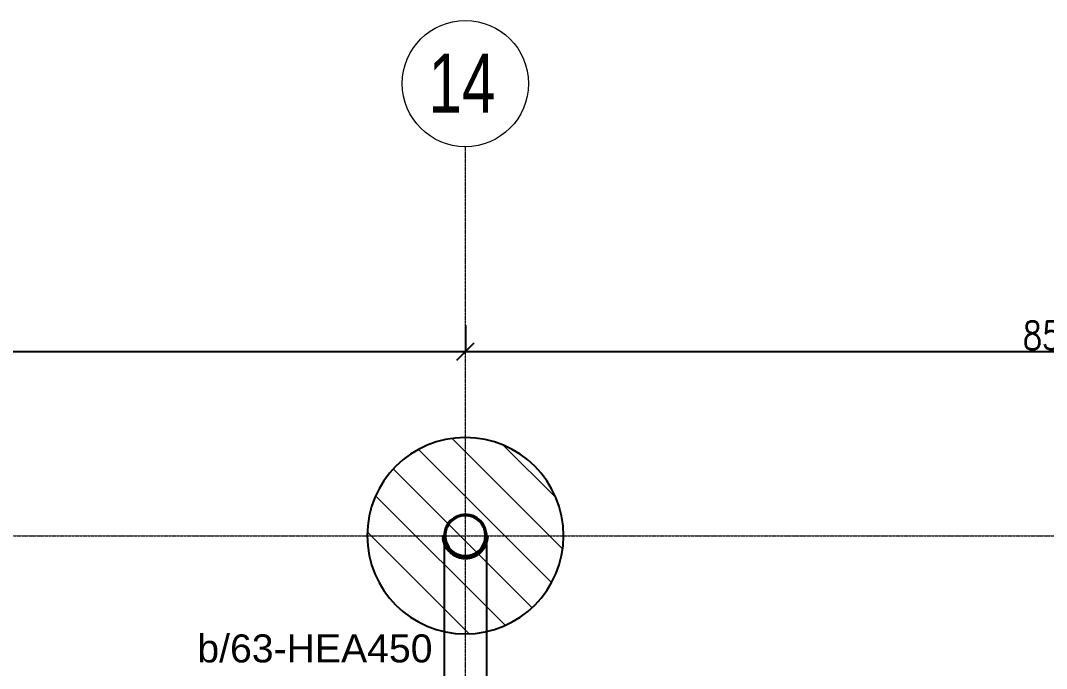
# Model space of a CAD drawing. Extents: x 7536 to 102814, y -9868 to 35131.
# Drawn here: x 78160 to 85477, y 30509 to 35131 of the extents above; entities that cross this region are included whole.
import ezdxf
from ezdxf.enums import TextEntityAlignment as Align

# ---------------------------------------------------------------- set-up
doc = ezdxf.new("R2010")
doc.units = 0
doc.header["$LTSCALE"] = 0.4
doc.linetypes.add('DXK_LINE_DOT2', pattern=[3.9198, 1.9599, -1.9599])
doc.linetypes.add('Grid Line', pattern=[3.33375, 1.905, -0.47625, 0.47625, -0.47625])
doc.layers.get('0').update_dxf_attribs({"color": 255})
doc.layers.add('COTAS', color=8, linetype='Continuous')
doc.layers.add('VIGAS', color=8, linetype='Continuous')
for name, color, linetype, lineweight in [('E_COLUMNAS', 1, 'Continuous', 18), ('E_COLUMNAS-1', 1, 'Continuous', 25), ('E_EJES', 8, 'Continuous', 9), ('E_EJES-1', 8, 'Grid Line', 9), ('E_TEXTO', 3, 'Continuous', 9)]:
    doc.layers.add(name, color=color, linetype=linetype, lineweight=lineweight)
doc.styles.add('CNI_COTAS', font='romans.shx', dxfattribs={"width": 0.8})
doc.styles.add('Swis721 LtCn BT', font='swisscl.ttf', dxfattribs={"height": 0.42})
doc.styles.add('VERDANA', font='arial.ttf')
doc.dimstyles.new('1.5', dxfattribs={"dimscale": 0, "dimtxt": 200, "dimasz": 120, "dimexe": 4, "dimexo": 4, "dimgap": 15, "dimtad": 1, "dimdec": 0, "dimzin": 4, "dimdsep": 46, "dimtxsty": 'CNI_COTAS', "dimblk": 'OBLIQUE', "dimcen": -0.09, "dimclrd": 256, "dimclrt": 3, "dimadec": 0, "dimazin": 0, "dimtfac": 1, "dimtdec": 0, "dimtmove": 2, "dimatfit": 0, "dimldrblk": 'OBLIQUE', "dimfxl": 0.05, "dimtolj": 1, "dimtzin": 0, "dimarcsym": 0})

# ---------------------------------------------------------------- blocks, each defined once
blk = doc.blocks.new('Grid - CNI_NOMBRE EJES-372759-_6_00m_N_E_-NIVEL-2 DOC')
at = {"layer": 'E_EJES'}
blk.add_circle((0, 0), 0.003, dxfattribs=at)
blk = doc.blocks.new('_Oblique')
at = {"color": 0, "linetype": 'ByBlock', "lineweight": -2}
blk.add_line((-0.5, -0.5), (0.5, 0.5), dxfattribs=at)
blk = doc.blocks.new('*D106')
at = {"layer": 'COTAS', "lineweight": -2, "transparency": 16777216}
blk.add_line((72832.4, 32769), (81332.4, 32769), dxfattribs=at)
at = {"layer": 'Defpoints', "color": 0, "transparency": 16777216}
for p in [(72832.4, 32769), (81332.4, 32769), (81332.4, 32769)]:
    blk.add_point(p, dxfattribs=at)
at = {"layer": 'COTAS', "lineweight": -2, "transparency": 16777216, "xscale": 120, "yscale": 120, "zscale": 120, "rotation": 180}
blk.add_blockref('_Oblique', (72832.4, 32769), dxfattribs=at)
at = {"layer": 'COTAS', "lineweight": -2, "transparency": 16777216, "xscale": 120, "yscale": 120, "zscale": 120}
blk.add_blockref('_Oblique', (81332.4, 32769), dxfattribs=at)
at = {"layer": 'COTAS', "color": 3, "transparency": 16777216, "insert": (77082.4, 32884), "char_height": 200, "attachment_point": 5, "style": 'CNI_COTAS'}
blk.add_mtext('\\A1;8500', dxfattribs=at)
blk = doc.blocks.new('*D107')
at = {"layer": 'COTAS', "color": 0, "lineweight": -2, "transparency": 16777216}
for p, q in [((81332.4, 32956.3), (81332.4, 32765)), ((89832.4, 32962.3), (89832.4, 32765))]:
    blk.add_line(p, q, dxfattribs=at)
at = {"layer": 'COTAS', "lineweight": -2, "transparency": 16777216}
blk.add_line((81332.4, 32769), (89832.4, 32769), dxfattribs=at)
at = {"layer": 'Defpoints', "color": 0, "transparency": 16777216}
for p in [(81332.4, 32960.3), (89832.4, 32966.3), (89832.4, 32769)]:
    blk.add_point(p, dxfattribs=at)
at = {"layer": 'COTAS', "lineweight": -2, "transparency": 16777216, "xscale": 120, "yscale": 120, "zscale": 120, "rotation": 180}
blk.add_blockref('_Oblique', (81332.4, 32769), dxfattribs=at)
at = {"layer": 'COTAS', "lineweight": -2, "transparency": 16777216, "xscale": 120, "yscale": 120, "zscale": 120}
blk.add_blockref('_Oblique', (89832.4, 32769), dxfattribs=at)
at = {"layer": 'COTAS', "color": 3, "transparency": 16777216, "insert": (85582.4, 32884), "char_height": 200, "attachment_point": 5, "style": 'CNI_COTAS'}
blk.add_mtext('\\A1;8500', dxfattribs=at)

msp = doc.modelspace()

# ---------------------------------------------------------------- hatches: boundary and pattern name
at = {"layer": 'E_COLUMNAS'}
h = msp.add_hatch(dxfattribs=at)
h.set_pattern_fill('FP_1', color=256, scale=1000, style=0, pattern_type=2)
h.set_pattern_definition([(135, (95994.46, -134706.76), (-159.09903, -159.09903), [])])
h.paths.add_polyline_path([(81332.4, 30755.7), (81423.7, 30761.7), (81513.5, 30779.5), (81600.2, 30808.9), (81682.4, 30849.4), (81758.5, 30900.3), (81827.3, 30960.7), (81887.7, 31029.5), (81938.6, 31105.7), (81979.1, 31187.8), (82008.5, 31274.5), (82026.4, 31364.3), (82032.4, 31455.7), (82026.4, 31547), (82008.5, 31636.8), (81979.1, 31723.5), (81938.6, 31805.7), (81887.7, 31881.8), (81827.3, 31950.6), (81758.5, 32011), (81682.4, 32061.9), (81600.2, 32102.4), (81513.5, 32131.8), (81423.7, 32149.7), (81332.4, 32155.7), (81241, 32149.7), (81151.2, 32131.8), (81064.5, 32102.4), (80982.4, 32061.9), (80906.2, 32011), (80837.4, 31950.6), (80777, 31881.8), (80726.1, 31805.7), (80685.6, 31723.5), (80656.2, 31636.8), (80638.4, 31547), (80632.4, 31455.7), (80638.4, 31364.3), (80656.2, 31274.5), (80685.6, 31187.8), (80726.1, 31105.7), (80777, 31029.5), (80837.4, 30960.7), (80906.2, 30900.3), (80982.4, 30849.4), (81064.5, 30808.9), (81151.2, 30779.5), (81245, 30761.4)])

# ---------------------------------------------------------------- linework, layer by layer
at = {"color": 2, "linetype": 'Continuous'}
for points in [[(81481.9, 31485.4, 1), (81182.8, 31425.9, 1)], [(81472.1, 31427.9, 1), (81192.6, 31483.5, 1)]]:
    msp.add_lwpolyline(points, format="xyb", close=True, dxfattribs=at)
at = {"color": 1, "linetype": 'DXK_LINE_DOT2'}
msp.add_arc((81332.4, 31455.7), 162.5, 213.75006, 326.25006, dxfattribs=at)
at = {"layer": 'E_COLUMNAS-1'}
for start, end in [(0, 180), (180, 0)]:
    msp.add_arc((81332.4, 31455.7), 700, start, end, dxfattribs=at)
at = {"layer": 'E_EJES-1'}
for p, q in [((81332.4, 3740.4), (81332.4, 34230.5)), ((8436, 31455.7), (101914.5, 31455.7))]:
    msp.add_line(p, q, dxfattribs=at)
at = {"layer": 'VIGAS'}
for p, q in [((81180, 31454.6), (81170, 31453.6)), ((81170, 31453.6), (81171.7, 31436.7)), ((81172.1, 31433.4), (81171.7, 31436.7)), ((81174.9, 31418.3), (81172.1, 31433.4)), ((81176, 31413.9), (81174.9, 31418.3)), ((81180.1, 31400.3), (81176, 31413.9)), ((81181.6, 31437.7), (81180, 31454.6)), ((81182.4, 31394.5), (81180.1, 31400.3)), ((81182, 31435.2), (81181.6, 31437.7)), ((81184.7, 31420.1), (81182, 31435.2)), ((81188.8, 31381.1), (81182.4, 31394.5)), ((81182.4, 31393.5), (81182.4, 30772.2)), ((81182.4, 31393.5), (81188.1, 31382.6)), ((81185.5, 31416.8), (81184.7, 31420.1)), ((81189.7, 31403.2), (81185.5, 31416.8)), ((81191.4, 31398.9), (81189.7, 31403.2)), ((81197.8, 31385.5), (81191.4, 31398.9)), ((81466.9, 31385.5), (81473.3, 31398.9)), ((81473.3, 31398.9), (81475, 31403.2)), ((81475, 31403.2), (81479.2, 31416.8)), ((81475.8, 31381), (81482.5, 31393.5)), ((81475.9, 31381.1), (81482.4, 31394.5)), ((81476.6, 31382.6), (81482.4, 31393.5)), ((81479.2, 31416.8), (81480, 31420.1)), ((81480, 31420.1), (81482.7, 31435.2)), ((81482.4, 31394.5), (81484.6, 31400.3)), ((81482.5, 31393.5), (81482.4, 30772.2)), ((81482.4, 31393.2), (81482.4, 31393.5)), ((81482.4, 31393.5), (81482.5, 31393.5)), ((81482.4, 31393.2), (81482.4, 31393.5)), ((81482.7, 31435.2), (81483.1, 31437.7)), ((81483.1, 31437.7), (81484.8, 31454.6)), ((81484.6, 31400.3), (81488.7, 31413.9)), ((81484.8, 31454.6), (81494.7, 31453.6)), ((81488.7, 31413.9), (81489.8, 31418.3)), ((81489.8, 31418.3), (81492.6, 31433.4)), ((81492.6, 31433.4), (81493, 31436.7)), ((81493, 31436.7), (81494.7, 31453.6)), ((81188.1, 31382.6), (81197.2, 31365.4)), ((81190.2, 31378.6), (81188.8, 31381.1)), ((81197.5, 31365.8), (81190.2, 31378.6)), ((81201.3, 31360.4), (81197.5, 31365.8)), ((81198.9, 31383.6), (81197.8, 31385.5)), ((81206.2, 31370.8), (81198.9, 31383.6)), ((81210.3, 31349.4), (81201.3, 31360.4)), ((81209, 31366.7), (81206.2, 31370.8)), ((81218, 31355.7), (81209, 31366.7)), ((81213.1, 31346.3), (81210.3, 31349.4)), ((81213.1, 31346.3), (81224, 31335.5)), ((81220.1, 31353.4), (81218, 31355.7)), ((81220.1, 31353.4), (81231, 31342.7)), ((81224, 31335.5), (81226.8, 31333.1)), ((81226.8, 31333.1), (81237.8, 31324)), ((81231, 31342.7), (81233.1, 31340.8)), ((81233.1, 31340.8), (81244.1, 31331.8)), ((81237.8, 31324), (81243.6, 31320.1)), ((81243.6, 31320.1), (81256.3, 31312.9)), ((81244.1, 31331.8), (81248.5, 31328.8)), ((81248.5, 31328.8), (81261.2, 31321.7)), ((81261.2, 31321.7), (81263.1, 31320.7)), ((81263.1, 31320.7), (81276.7, 31314.3)), ((81388, 31314.3), (81401.6, 31320.7)), ((81401.6, 31320.7), (81403.6, 31321.7)), ((81403.6, 31321.7), (81416.3, 31328.8)), ((81408.5, 31312.9), (81421.2, 31320.1)), ((81416.3, 31328.8), (81420.6, 31331.8)), ((81420.6, 31331.8), (81431.6, 31340.8)), ((81421.2, 31320.1), (81427, 31324)), ((81427, 31324), (81438, 31333.1)), ((81431.6, 31340.8), (81433.7, 31342.7)), ((81433.7, 31342.7), (81444.6, 31353.4)), ((81438, 31333.1), (81440.7, 31335.5)), ((81440.7, 31335.5), (81451.6, 31346.3)), ((81444.6, 31353.4), (81446.7, 31355.7)), ((81446.7, 31355.7), (81455.7, 31366.7)), ((81451.6, 31346.3), (81454.4, 31349.4)), ((81454.4, 31349.4), (81463.4, 31360.4)), ((81455.7, 31366.7), (81458.5, 31370.8)), ((81458.5, 31370.8), (81465.9, 31383.6)), ((81463.4, 31360.4), (81467.2, 31365.8)), ((81465.9, 31383.6), (81466.9, 31385.5)), ((81467.2, 31365.8), (81474.5, 31378.6)), ((81467.5, 31365.4), (81476.6, 31382.6)), ((81467.5, 31365.4), (81475.8, 31381)), ((81474.5, 31378.6), (81475.9, 31381.1)), ((81256.3, 31312.9), (81258.8, 31311.6)), ((81258.8, 31311.6), (81272.4, 31305.2)), ((81272.4, 31305.2), (81277.8, 31303.2)), ((81276.7, 31314.3), (81280.7, 31312.7)), ((81277.8, 31303.2), (81291.5, 31299)), ((81280.7, 31312.7), (81294.4, 31308.6)), ((81291.5, 31299), (81296.3, 31297.9)), ((81294.4, 31308.6), (81298, 31307.7)), ((81296.3, 31297.9), (81311.4, 31295.3)), ((81298, 31307.7), (81313.1, 31305.1)), ((81311.4, 31295.3), (81314.2, 31294.9)), ((81313.1, 31305.1), (81315.2, 31304.9)), ((81314.2, 31294.9), (81328.4, 31293.5)), ((81315.2, 31304.9), (81329.4, 31303.5)), ((81328.4, 31293.5), (81336.3, 31293.5)), ((81329.4, 31303.5), (81335.3, 31303.5)), ((81335.3, 31303.5), (81349.5, 31304.9)), ((81336.3, 31293.5), (81350.5, 31294.9)), ((81349.5, 31304.9), (81351.7, 31305.1)), ((81350.5, 31294.9), (81353.3, 31295.3)), ((81351.7, 31305.1), (81366.7, 31307.7)), ((81353.3, 31295.3), (81368.4, 31297.9)), ((81366.7, 31307.7), (81370.4, 31308.6)), ((81368.4, 31297.9), (81373.3, 31299)), ((81370.4, 31308.6), (81384, 31312.7)), ((81373.3, 31299), (81386.9, 31303.2)), ((81384, 31312.7), (81388, 31314.3)), ((81386.9, 31303.2), (81392.3, 31305.2)), ((81392.3, 31305.2), (81405.9, 31311.6)), ((81405.9, 31311.6), (81408.5, 31312.9)), ((81182.4, 30772.2), (81182.4, 30319)), ((81482.4, 30772.2), (81482.4, 30319))]:
    msp.add_line(p, q, dxfattribs=at)

# ---------------------------------------------------------------- block references
at = {"layer": 'E_EJES', "xscale": 149999.9999999999, "yscale": 149999.9999999999, "zscale": 149999.9999999999}
msp.add_blockref('Grid - CNI_NOMBRE EJES-372759-_6_00m_N_E_-NIVEL-2 DOC', (81332.4, 34680.5), dxfattribs=at)

# ---------------------------------------------------------------- texts
at = {"layer": 'E_EJES', "insert": (81068.9, 34893.1), "char_height": 420, "width": 625.316, "attachment_point": 1, "style": 'Swis721 LtCn BT'}
msp.add_mtext('14', dxfattribs=at)
at = {"layer": 'E_TEXTO', "style": 'VERDANA'}
msp.add_text('b/63-HEA450', height=200, dxfattribs=at).set_placement((80259.6, 30551.9), align=Align.CENTER)

# ---------------------------------------------------------------- dimensions: what is measured, and where the dimension line sits
at = {"layer": 'COTAS'}
for base, p1, p2, picture, middle in [((81332.4, 32769), (72832.4, 32769), (81332.4, 32769), '*D106', (77082.4, 32884)), ((89832.4, 32769), (81332.4, 32960.3), (89832.4, 32966.3), '*D107', (85582.4, 32884))]:
    dim = msp.add_linear_dim(base=base, p1=p1, p2=p2, dimstyle='1.5', override={"dimscale": 1}, dxfattribs=at)
    dim.commit()
    dim.dimension.update_dxf_attribs({"geometry": picture, "text_midpoint": middle})

doc.saveas('drawing.dxf')
